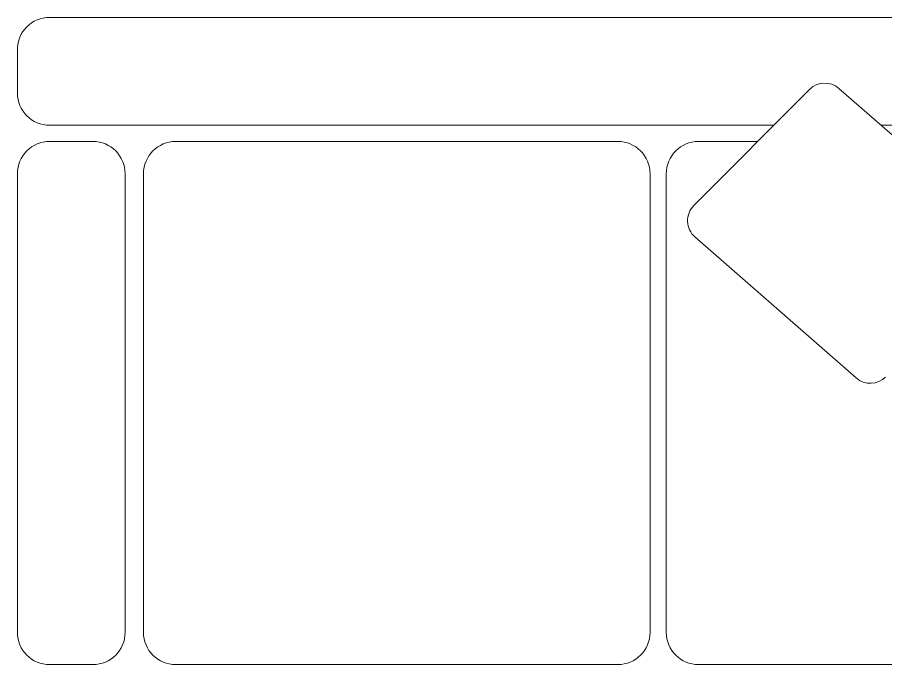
# Model space of a CAD drawing. Header units: inches. Extents: x -173 to 14008, y -3334 to 10368.
# Drawn here: x 5818.7 to 5911.8, y 7581.8 to 7651.2 of the extents above; entities that cross this region are included whole.
import ezdxf

# ---------------------------------------------------------------- set-up
doc = ezdxf.new("R2010")
doc.units = ezdxf.units.IN
doc.header["$MEASUREMENT"] = 0
doc.layers.add('ARREDAMENTO', color=8, linetype='Continuous', lineweight=18)

msp = doc.modelspace()

# ---------------------------------------------------------------- linework, layer by layer
at = {"layer": 'ARREDAMENTO'}
for p, q in [((5939.745, 7651.171), (5822.166, 7651.171)), ((5818.697, 7647.702), (5818.697, 7643.077)), ((5903.672, 7643.445), (5891.27, 7631.008)), ((5924.214, 7628.424), (5906.828, 7643.556)), ((5899.846, 7639.608), (5822.166, 7639.608)), ((5922.254, 7639.608), (5911.364, 7639.608)), ((5826.791, 7637.873), (5822.166, 7637.873)), ((5883.105, 7637.873), (5835.695, 7637.873)), ((5898.116, 7637.873), (5891.778, 7637.873)), ((5818.697, 7634.404), (5818.697, 7585.26)), ((5830.26, 7634.404), (5830.26, 7585.26)), ((5832.226, 7634.404), (5832.226, 7585.26)), ((5886.574, 7585.26), (5886.574, 7634.404)), ((5888.309, 7585.26), (5888.309, 7634.404)), ((5891.387, 7627.633), (5908.692, 7612.518)), ((5822.166, 7581.791), (5826.791, 7581.791)), ((5835.695, 7581.791), (5883.105, 7581.791)), ((5891.778, 7581.791), (5939.188, 7581.791))]:
    msp.add_line(p, q, dxfattribs=at)
for centre, radius, start, end in [((5822.166, 7647.702), 3.469, 90, 180), ((5905.309, 7641.812), 2.313, 48.96497, 135.08225), ((5822.166, 7643.077), 3.469, 180, 270), ((5822.166, 7634.404), 3.469, 90, 180), ((5826.791, 7634.404), 3.469, 360, 90), ((5835.695, 7634.404), 3.469, 90, 180), ((5883.105, 7634.404), 3.469, 360, 90), ((5891.778, 7634.404), 3.469, 90, 180), ((5892.908, 7629.375), 2.313, 135.08225, 228.86521), ((5910.213, 7614.26), 2.313, 228.86521, 314.85255), ((5822.166, 7585.26), 3.469, 180, 270), ((5826.791, 7585.26), 3.469, 270, 360), ((5835.695, 7585.26), 3.469, 180, 270), ((5883.105, 7585.26), 3.469, 270, 360), ((5891.778, 7585.26), 3.469, 180, 270)]:
    msp.add_arc(centre, radius, start, end, dxfattribs=at)

doc.saveas('drawing.dxf')
